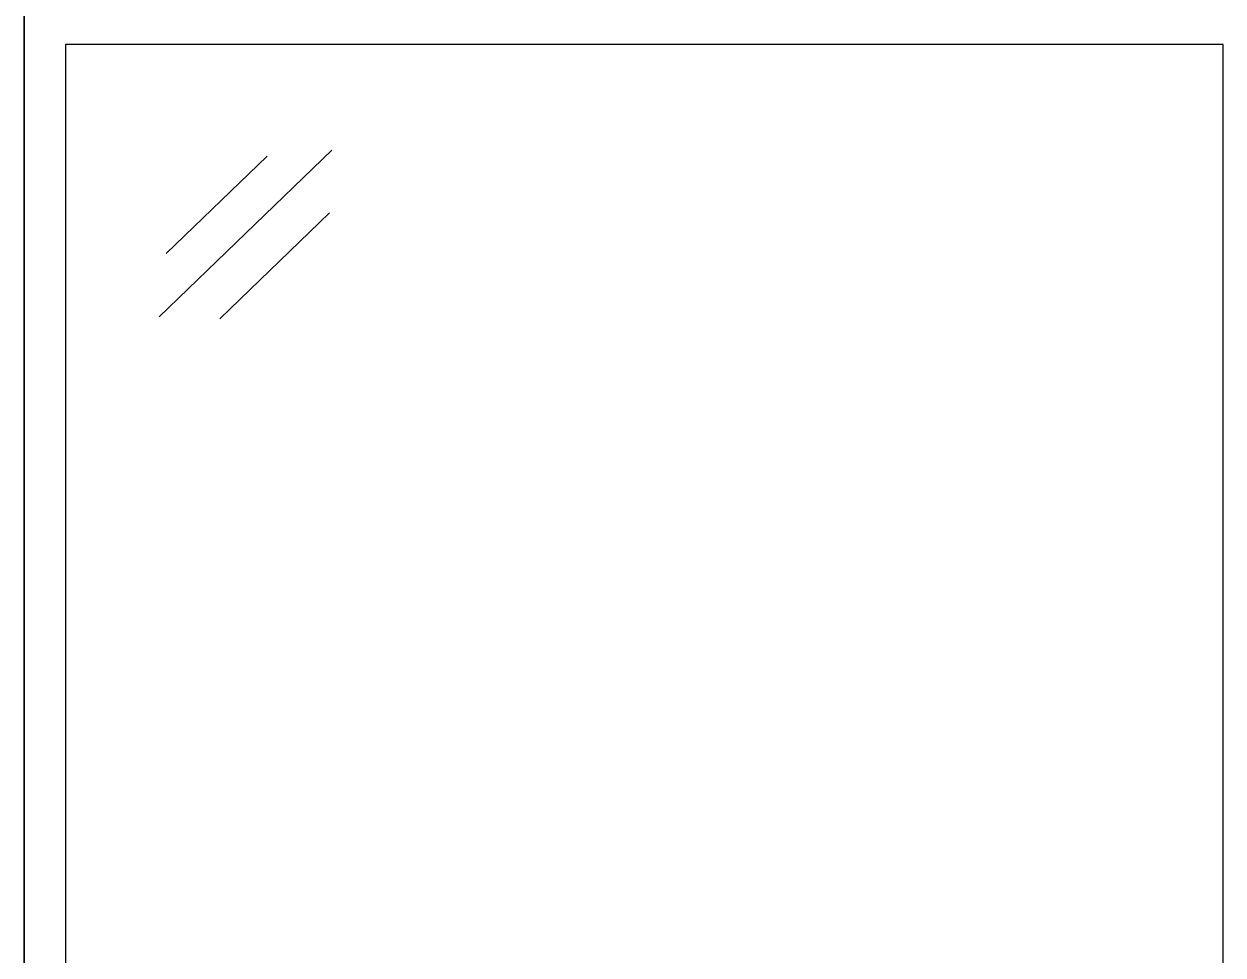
# Model space of a CAD drawing. Header units: millimetres. Extents: x 1217 to 2428, y 234 to 644.
# Drawn here: x 2135.259 to 2136.709, y 378.451 to 379.576 of the extents above; entities that cross this region are included whole.
import ezdxf

# ---------------------------------------------------------------- set-up
doc = ezdxf.new("R2010")
doc.units = ezdxf.units.MM
doc.layers.add('0.1', color=251, linetype='Continuous')

msp = doc.modelspace()

# ---------------------------------------------------------------- linework, layer by layer
at = {"layer": '0.1', "ltscale": 3}
msp.add_line((2135.2592, 382.371, 0), (2135.2592, 377.471, 0), dxfattribs=at)
at = {"layer": '0.1', "ltscale": 3, "elevation": 0}
for points in [[(2135.2592, 377.371), (2135.2592, 384.821)], [(2135.3092, 379.551), (2135.3092, 377.421), (2136.709, 377.421), (2136.709, 379.551)], [(2136.709, 379.551), (2135.3092, 379.551)], [(2135.4226, 379.222), (2135.6315, 379.4235)], [(2135.4312, 379.2984), (2135.5532, 379.4161)], [(2135.496, 379.2195), (2135.6287, 379.3476)]]:
    msp.add_lwpolyline(points, dxfattribs=at)

doc.saveas('drawing.dxf')
